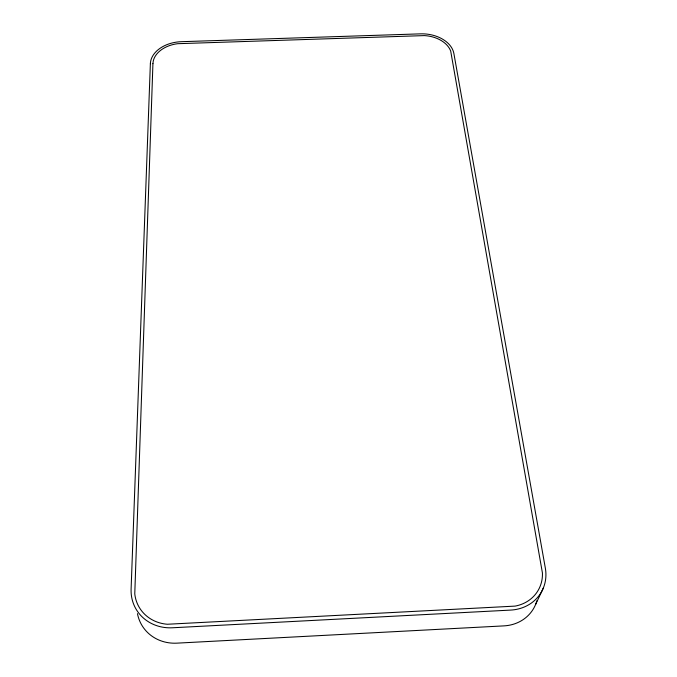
<?xml version="1.0" encoding="UTF-8"?>
<svg xmlns="http://www.w3.org/2000/svg" width="677" height="677" viewBox="0 0 677 677"><rect width="100%" height="100%" fill="white"/><g stroke="black" fill="none" stroke-linecap="round" stroke-linejoin="round"><path stroke-width="1.02" d="M535.625 604.417L543.318 588.085M137.465 613.65A41.246 38.2 -29.6 0 0 176.909 643.15L503.967 625.878A41.128 37.091 31.3 0 0 536.903 600.702M152.926 63.663L134.774 593.805A39.038 35.923 -27.4 0 0 167.38 624.253L515.079 606.11A38.919 34.849 29.6 0 0 542.429 572.97L450.704 51.122A27.808 19.201 4.6 0 0 424.42 35.602L177.679 43.7A28.096 19.472 -4.5 0 0 153.264 61.048L152.926 63.663M150.37 63.689L131.101 589.21A42.6 39.198 -27.4 0 0 172.423 627.774L510.67 610.087A42.465 38.03 29.6 0 0 545.34 568.105L453.886 53.534A30.338 20.953 4.6 0 0 420.578 33.85L181.326 41.695A30.651 21.249 -4.5 0 0 150.37 63.689"/></g></svg>
